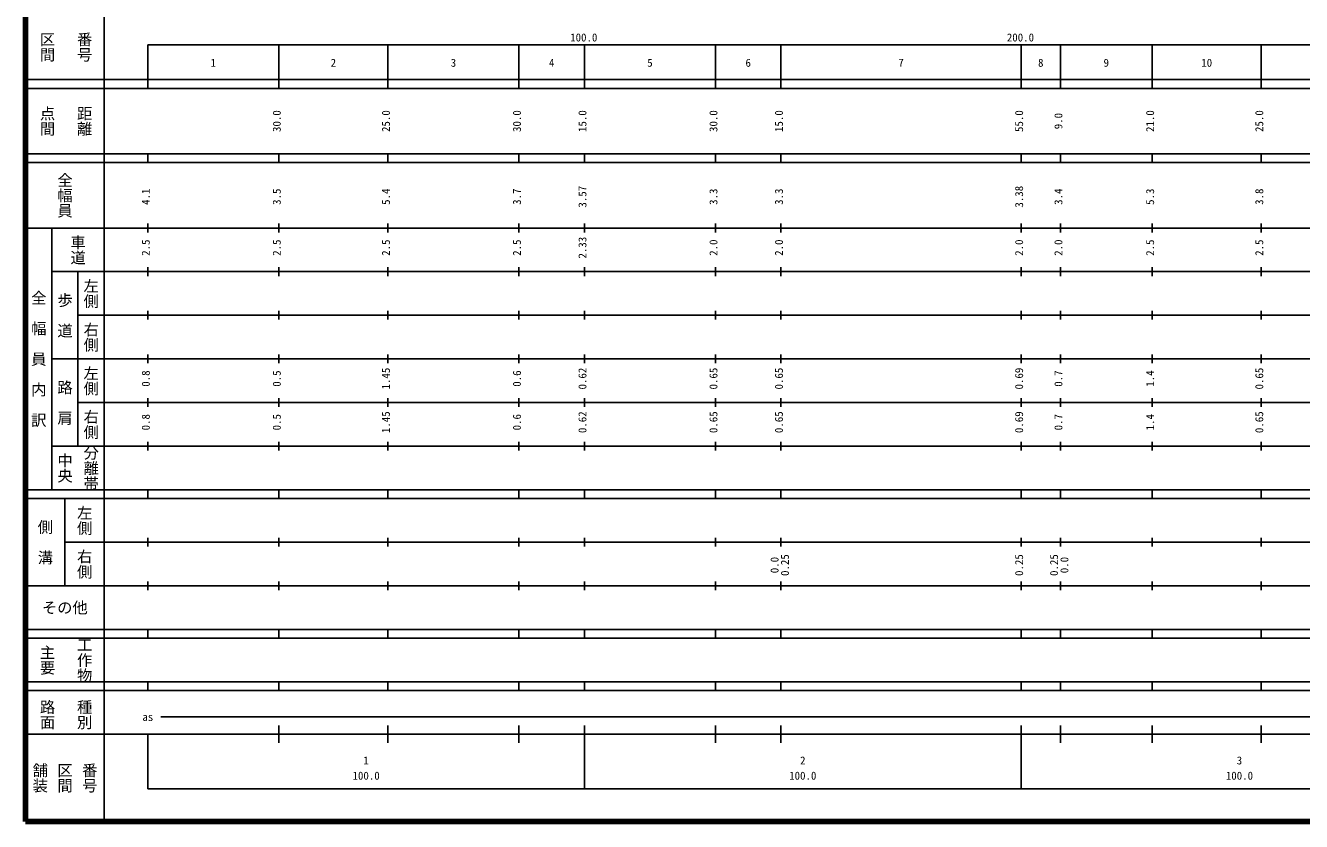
# Model space of a CAD drawing. Units: millimetres on the paper, enlarged 1000 times. Extents: x 40000 to 680000, y 20000 to 380000.
# Drawn here: x 40000 to 332206, y 20000 to 202409 of the extents above; entities that cross this region are included whole.
import ezdxf
from ezdxf.enums import TextEntityAlignment as Align

# ---------------------------------------------------------------- set-up
doc = ezdxf.new("R2010")
doc.units = ezdxf.units.MM
doc.header["$LTSCALE"] = 1000
doc.layers.add('M-TTL', color=2, linetype='Continuous', lineweight=140)
doc.layers.add('M-TTL-BAND', color=7, linetype='Continuous', lineweight=25)
doc.styles.add('@ＭＳ ゴシック', font='')
doc.styles.add('ＭＳ ゴシック', font='')
doc.styles.get('@ＭＳ ゴシック').set_extended_font_data('@MS Gothic')
doc.styles.get('ＭＳ ゴシック').set_extended_font_data('MS Gothic')

msp = doc.modelspace()

# ---------------------------------------------------------------- linework, layer by layer
at = {"layer": 'M-TTL'}
for p, q in [((40000, 380000), (40000, 20000)), ((40000, 20000), (680000, 20000))]:
    msp.add_line(p, q, dxfattribs=at)
at = {"layer": 'M-TTL-BAND'}
for p, q in [((58000, 370000), (58000, 20000)), ((68000, 198000), (579000, 198000)), ((68000, 198000), (68000, 188000)), ((98000, 188000), (98000, 198000)), ((123000, 188000), (123000, 198000)), ((153000, 188000), (153000, 198000)), ((168000, 188000), (168000, 198000)), ((198000, 188000), (198000, 198000)), ((213000, 188000), (213000, 198000)), ((268000, 188000), (268000, 198000)), ((277000, 188000), (277000, 198000)), ((298000, 188000), (298000, 198000)), ((323000, 188000), (323000, 198000)), ((40000, 190000), (579000, 190000)), ((40000, 188000), (579000, 188000)), ((40000, 173000), (579000, 173000)), ((68000, 171000), (68000, 173000)), ((98000, 171000), (98000, 173000)), ((123000, 171000), (123000, 173000)), ((153000, 171000), (153000, 173000)), ((168000, 171000), (168000, 173000)), ((198000, 171000), (198000, 173000)), ((213000, 171000), (213000, 173000)), ((268000, 171000), (268000, 173000)), ((277000, 171000), (277000, 173000)), ((298000, 171000), (298000, 173000)), ((323000, 171000), (323000, 173000)), ((40000, 171000), (579000, 171000)), ((40000, 156000), (579000, 156000)), ((46000, 96000), (46000, 156000)), ((68000, 155000), (68000, 157000)), ((98000, 155000), (98000, 157000)), ((123000, 155000), (123000, 157000)), ((153000, 155000), (153000, 157000)), ((168000, 155000), (168000, 157000)), ((198000, 155000), (198000, 157000)), ((213000, 155000), (213000, 157000)), ((268000, 155000), (268000, 157000)), ((277000, 155000), (277000, 157000)), ((298000, 155000), (298000, 157000)), ((323000, 155000), (323000, 157000)), ((68000, 145000), (68000, 147000)), ((98000, 145000), (98000, 147000)), ((123000, 145000), (123000, 147000)), ((153000, 145000), (153000, 147000)), ((168000, 145000), (168000, 147000)), ((198000, 145000), (198000, 147000)), ((213000, 145000), (213000, 147000)), ((268000, 145000), (268000, 147000)), ((277000, 145000), (277000, 147000)), ((298000, 145000), (298000, 147000)), ((323000, 145000), (323000, 147000)), ((46000, 146000), (579000, 146000)), ((52000, 146000), (52000, 106000)), ((52000, 136000), (579000, 136000)), ((68000, 135000), (68000, 137000)), ((98000, 135000), (98000, 137000)), ((123000, 135000), (123000, 137000)), ((153000, 135000), (153000, 137000)), ((168000, 135000), (168000, 137000)), ((198000, 135000), (198000, 137000)), ((213000, 135000), (213000, 137000)), ((268000, 135000), (268000, 137000)), ((277000, 135000), (277000, 137000)), ((298000, 135000), (298000, 137000)), ((323000, 135000), (323000, 137000)), ((46000, 126000), (579000, 126000)), ((68000, 125000), (68000, 127000)), ((98000, 125000), (98000, 127000)), ((123000, 125000), (123000, 127000)), ((153000, 125000), (153000, 127000)), ((168000, 125000), (168000, 127000)), ((198000, 125000), (198000, 127000)), ((213000, 125000), (213000, 127000)), ((268000, 125000), (268000, 127000)), ((277000, 125000), (277000, 127000)), ((298000, 125000), (298000, 127000)), ((323000, 125000), (323000, 127000)), ((68000, 115000), (68000, 117000)), ((98000, 115000), (98000, 117000)), ((123000, 115000), (123000, 117000)), ((153000, 115000), (153000, 117000)), ((168000, 115000), (168000, 117000)), ((198000, 115000), (198000, 117000)), ((213000, 115000), (213000, 117000)), ((268000, 115000), (268000, 117000)), ((277000, 115000), (277000, 117000)), ((298000, 115000), (298000, 117000)), ((323000, 115000), (323000, 117000)), ((52000, 116000), (579000, 116000)), ((46000, 106000), (579000, 106000)), ((68000, 105000), (68000, 107000)), ((98000, 105000), (98000, 107000)), ((123000, 105000), (123000, 107000)), ((153000, 105000), (153000, 107000)), ((168000, 105000), (168000, 107000)), ((198000, 105000), (198000, 107000)), ((213000, 105000), (213000, 107000)), ((268000, 105000), (268000, 107000)), ((277000, 105000), (277000, 107000)), ((298000, 105000), (298000, 107000)), ((323000, 105000), (323000, 107000)), ((40000, 96000), (579000, 96000)), ((40000, 94000), (579000, 94000)), ((49000, 94000), (49000, 74000)), ((68000, 94000), (68000, 96000)), ((98000, 94000), (98000, 96000)), ((123000, 94000), (123000, 96000)), ((153000, 94000), (153000, 96000)), ((168000, 94000), (168000, 96000)), ((198000, 94000), (198000, 96000)), ((213000, 94000), (213000, 96000)), ((268000, 94000), (268000, 96000)), ((277000, 94000), (277000, 96000)), ((298000, 94000), (298000, 96000)), ((323000, 94000), (323000, 96000)), ((68000, 83000), (68000, 85000)), ((98000, 83000), (98000, 85000)), ((123000, 83000), (123000, 85000)), ((153000, 83000), (153000, 85000)), ((168000, 83000), (168000, 85000)), ((198000, 83000), (198000, 85000)), ((213000, 83000), (213000, 85000)), ((268000, 83000), (268000, 85000)), ((277000, 83000), (277000, 85000)), ((298000, 83000), (298000, 85000)), ((323000, 83000), (323000, 85000)), ((49000, 84000), (579000, 84000)), ((40000, 74000), (579000, 74000)), ((68000, 73000), (68000, 75000)), ((98000, 73000), (98000, 75000)), ((123000, 73000), (123000, 75000)), ((153000, 73000), (153000, 75000)), ((168000, 73000), (168000, 75000)), ((198000, 73000), (198000, 75000)), ((213000, 73000), (213000, 75000)), ((268000, 73000), (268000, 75000)), ((277000, 73000), (277000, 75000)), ((298000, 73000), (298000, 75000)), ((323000, 73000), (323000, 75000)), ((40000, 64000), (579000, 64000)), ((40000, 62000), (579000, 62000)), ((68000, 62000), (68000, 64000)), ((98000, 62000), (98000, 64000)), ((123000, 62000), (123000, 64000)), ((153000, 62000), (153000, 64000)), ((168000, 62000), (168000, 64000)), ((198000, 62000), (198000, 64000)), ((213000, 62000), (213000, 64000)), ((268000, 62000), (268000, 64000)), ((277000, 62000), (277000, 64000)), ((298000, 62000), (298000, 64000)), ((323000, 62000), (323000, 64000)), ((40000, 52000), (579000, 52000)), ((40000, 50000), (579000, 50000)), ((68000, 50000), (68000, 52000)), ((98000, 50000), (98000, 52000)), ((123000, 50000), (123000, 52000)), ((153000, 50000), (153000, 52000)), ((168000, 50000), (168000, 52000)), ((198000, 50000), (198000, 52000)), ((213000, 50000), (213000, 52000)), ((268000, 50000), (268000, 52000)), ((277000, 50000), (277000, 52000)), ((298000, 50000), (298000, 52000)), ((323000, 50000), (323000, 52000)), ((71000, 44000), (565000, 44000)), ((98000, 38000), (98000, 42000)), ((123000, 38000), (123000, 42000)), ((153000, 38000), (153000, 42000)), ((168000, 27500), (168000, 42000)), ((198000, 38000), (198000, 42000)), ((213000, 38000), (213000, 42000)), ((268000, 27500), (268000, 42000)), ((277000, 38000), (277000, 42000)), ((298000, 38000), (298000, 42000)), ((323000, 38000), (323000, 42000)), ((40000, 40000), (579000, 40000)), ((68000, 40000), (68000, 27500)), ((68000, 27500), (579000, 27500))]:
    msp.add_line(p, q, dxfattribs=at)

# ---------------------------------------------------------------- texts
at = {"layer": 'M-TTL-BAND', "style": '@ＭＳ ゴシック'}
for s, p in [('区間', (45000, 197500)), ('番号', (53500, 197500)), ('点間', (45000, 180500)), ('距離', (53500, 180500)), ('全幅員', (49000, 163500)), ('車道', (52000, 151000)), ('左側', (55000, 141000)), ('全\u3000幅\u3000員\u3000内\u3000訳', (43000, 126000)), ('歩\u3000道', (49000, 136000)), ('右側', (55000, 131000)), ('左側', (55000, 121000)), ('路\u3000肩', (49000, 116000)), ('右側', (55000, 111000)), ('分離帯', (55000, 101000)), ('中央', (49000, 101000)), ('左側', (53500, 89000)), ('側\u3000溝', (44500, 84000)), ('右側', (53500, 79000)), ('工作物', (53500, 57000)), ('主要', (45000, 57000)), ('路面', (45000, 44500)), ('種別', (53500, 44500)), ('舗装', (43333, 30000)), ('区間', (49000, 30000)), ('番号', (54667, 30000))]:
    msp.add_text(s, height=2566, rotation=270, dxfattribs=at).set_placement(p, align=Align.MIDDLE_CENTER)
at = {"layer": 'M-TTL-BAND', "style": 'ＭＳ ゴシック'}
for s, p in [('100.0', (167844, 198195)), ('200.0', (267844, 198195)), ('1', (83000, 192405)), ('2', (110500, 192405)), ('3', (138000, 192405)), ('4', (160500, 192405)), ('5', (183000, 192405)), ('6', (205500, 192405)), ('7', (240500, 192405)), ('8', (272500, 192405)), ('9', (287500, 192405)), ('10', (310500, 192405)), ('as', (68000, 42500)), ('1', (118000, 32523)), ('2', (218000, 32523)), ('3', (318000, 32523)), ('100.0', (118000, 29033)), ('100.0', (218000, 29033)), ('100.0', (318000, 29033))]:
    msp.add_text(s, height=1833, dxfattribs=at).set_placement(p, align=Align.BOTTOM_CENTER)
for s, p in [('30.0', (99000, 180500)), ('25.0', (124000, 180500)), ('30.0', (154000, 180500)), ('15.0', (169000, 180500)), ('30.0', (199000, 180500)), ('15.0', (214000, 180500)), ('55.0', (269000, 180500)), ('9.0', (278000, 180500)), ('21.0', (299000, 180500)), ('25.0', (324000, 180500)), ('4.1', (69000, 163174)), ('3.5', (99000, 163174)), ('5.4', (124000, 163174)), ('3.7', (154000, 163174)), ('3.57', (169000, 163174)), ('3.3', (199000, 163174)), ('3.3', (214000, 163174)), ('3.38', (269000, 163174)), ('3.4', (278000, 163174)), ('5.3', (299000, 163174)), ('3.8', (324000, 163174)), ('2.5', (69000, 151500)), ('2.5', (99000, 151500)), ('2.5', (124000, 151500)), ('2.5', (154000, 151500)), ('2.33', (169000, 151500)), ('2.0', (199000, 151500)), ('2.0', (214000, 151500)), ('2.0', (269000, 151500)), ('2.0', (278000, 151500)), ('2.5', (299000, 151500)), ('2.5', (324000, 151500)), ('0.8', (69000, 121500)), ('0.5', (99000, 121500)), ('1.45', (124000, 121500)), ('0.6', (154000, 121500)), ('0.62', (169000, 121500)), ('0.65', (199000, 121500)), ('0.65', (214000, 121500)), ('0.69', (269000, 121500)), ('0.7', (278000, 121500)), ('1.4', (299000, 121500)), ('0.65', (324000, 121500)), ('0.8', (69000, 111500)), ('0.5', (99000, 111500)), ('1.45', (124000, 111500)), ('0.6', (154000, 111500)), ('0.62', (169000, 111500)), ('0.65', (199000, 111500)), ('0.65', (214000, 111500)), ('0.69', (269000, 111500)), ('0.7', (278000, 111500)), ('1.4', (299000, 111500)), ('0.65', (324000, 111500)), ('0.0', (213000, 78764)), ('0.25', (215370, 78764)), ('0.25', (269000, 78764)), ('0.25', (277000, 78764)), ('0.0', (279370, 78764))]:
    msp.add_text(s, height=1833, rotation=90, dxfattribs=at).set_placement(p, align=Align.BOTTOM_CENTER)
msp.add_text('その他', height=2566, dxfattribs=at).set_placement((49000, 69000), align=Align.MIDDLE_CENTER)

doc.saveas('drawing.dxf')
